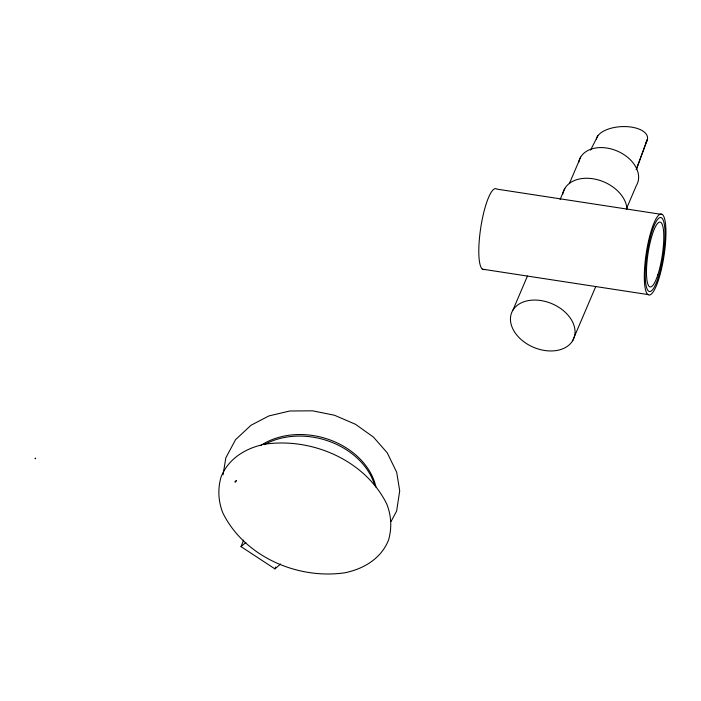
<?xml version="1.0" encoding="UTF-8"?>
<svg xmlns="http://www.w3.org/2000/svg" width="701" height="701" viewBox="0 0 701 701"><rect width="100%" height="100%" fill="white"/><g stroke="black" fill="none" stroke-linecap="round" stroke-linejoin="round"><path stroke-width="1.05" d="M223.049 474.796L225.853 457.771L235.589 439.632L250.984 425.262L268.895 415.93L289.767 410.996L312.611 410.821L334.482 415.246L355.486 424.289L373.44 437.082L387.224 452.82L396.678 472.229L399.71 490.805L396.643 511.02L391.018 521.535M636.324 169.44L647.47 139.184L636.21 169.712M280.593 564.007L274.932 568.879L241.021 546.622L243.606 540.077M274.932 568.879L275.668 567.013M512.869 310.236L527.467 276.019M560.099 199.522L564.822 188.446M569.37 183.592L580.682 157.068M626.308 209.091L636.368 185.52A31.343 22.046 23.1 0 0 616.232 150.619A31.343 22.046 23.1 0 0 578.675 162.457M572.629 340.774A33.63 23.659 23.1 0 0 538.438 300.238A33.63 23.659 23.1 0 0 517.18 335.507A33.63 23.659 23.1 0 0 572.629 340.774L595.815 286.42M590.575 150.093L597.865 135.775M241.021 546.622L245.876 542.443M261.359 445.004C243.773 449.253 227.746 459.803 220.999 477.136C217.634 489.114 218.256 501.224 222.795 512.825C244.588 557.137 298.661 580.191 346.355 572.551L348.257 571.981C365.843 567.731 381.87 557.19 388.617 539.858C391.982 527.879 391.36 515.77 386.821 504.159C365.028 459.847 310.964 436.793 263.261 444.434M662.392 214.515A40.965 8.973 -81.3 0 0 644.543 269.061A40.965 8.973 -81.3 0 0 658.467 280.023A40.965 8.973 -81.3 0 0 662.392 214.515L496.878 189.112A40.965 8.973 -81.3 0 0 480.702 228.079A40.965 8.973 -81.3 0 0 484.689 269.421M482.358 269.149L647.882 294.551M261.105 445.301A69.714 54.608 14.8 0 1 329.838 439.86A69.714 54.608 14.8 0 1 375.946 487.09M264.286 444.679A69.714 54.608 14.8 0 1 374.755 485.548M562.658 194.238A33.63 23.659 23.1 0 1 596.008 179.351A33.63 23.659 23.1 0 1 626.966 208.933M596.393 139.017A25.674 12.487 -3.1 0 1 627.553 126.679A25.674 12.487 -3.1 0 1 646.007 142.426M35.173 458.673L35.637 458.235L35.173 458.673M236.263 480.702L235.378 482.183L234.826 481.797L236.263 480.702M657.801 274.923A32.781 7.176 -81.3 0 0 660.947 222.515A32.781 7.176 -81.3 0 0 646.664 266.161A32.781 7.176 -81.3 0 0 657.801 274.923M658.178 277.806A37.407 8.193 -81.3 0 0 661.762 217.985A37.407 8.193 -81.3 0 0 645.463 267.8A37.407 8.193 -81.3 0 0 658.178 277.806"/></g></svg>
